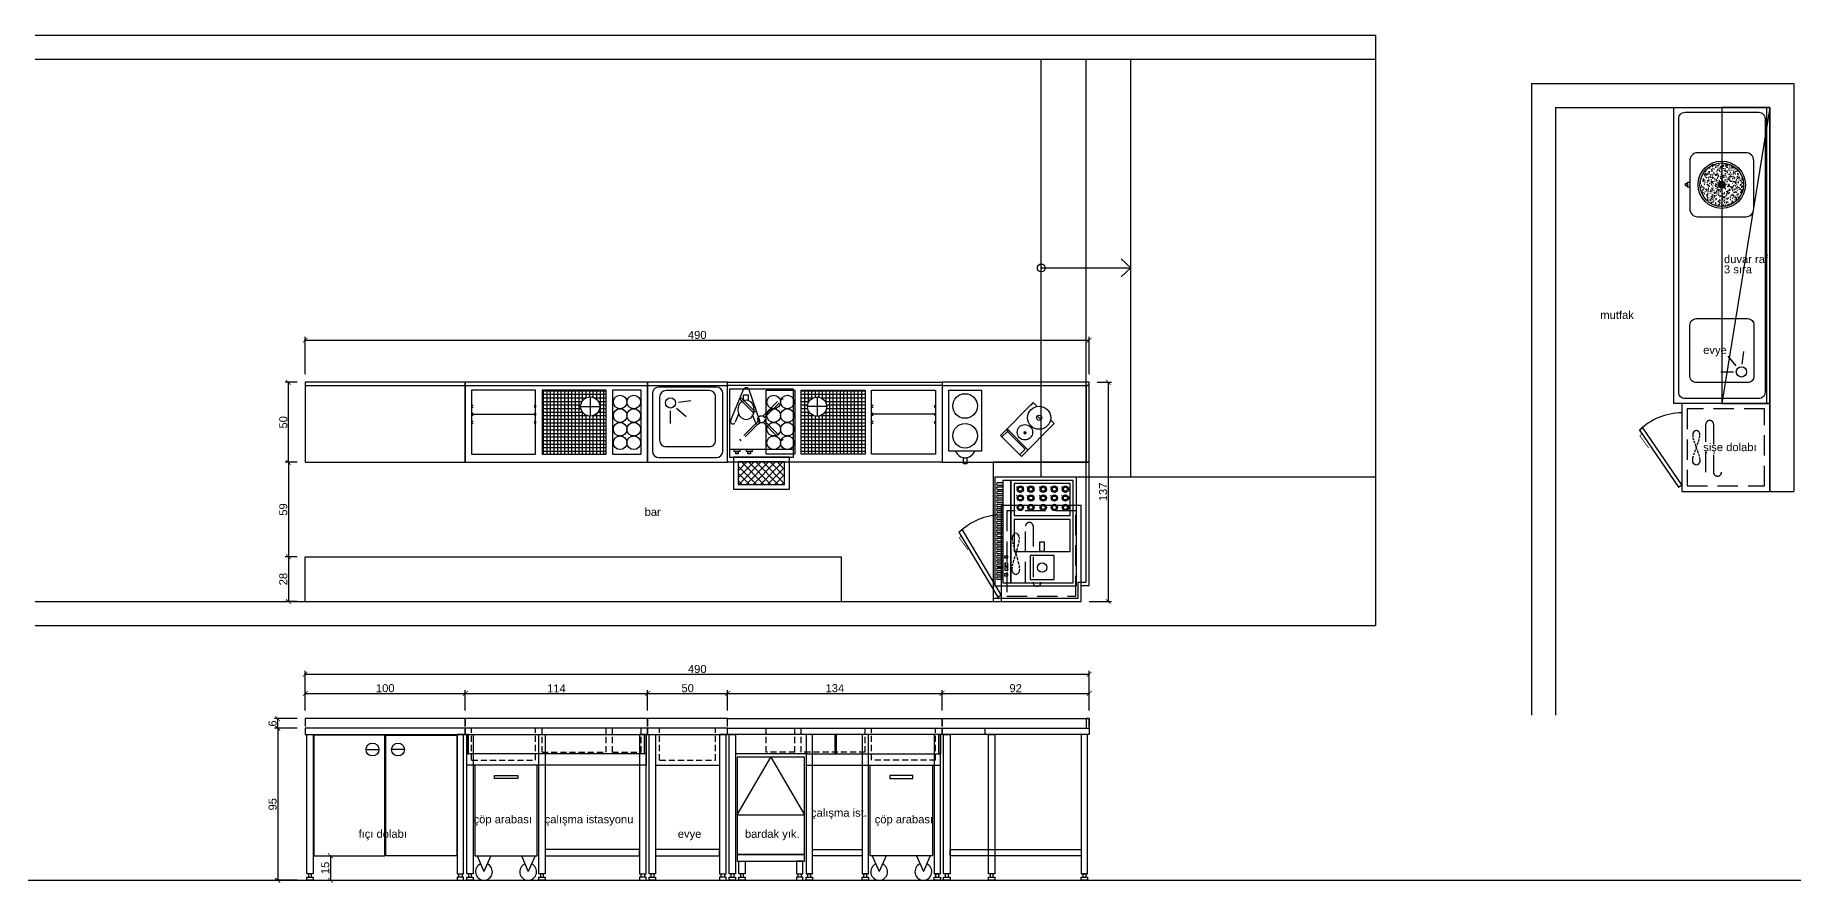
# Model space of a CAD drawing. Header units: millimetres. Extents: x 51961 to 53060, y -434 to 96.
import ezdxf

# ---------------------------------------------------------------- set-up
doc = ezdxf.new("R2010")
doc.units = ezdxf.units.MM
doc.linetypes.add('DASHED', pattern=[19.05, 12.7, -6.35])
doc.layers.add('EKİPMAN', color=1, linetype='Continuous')
doc.layers.add('ÖLÇÜ', color=8, linetype='Continuous')
doc.styles.get("Standard").update_dxf_attribs({"font": 'arial.ttf'})
doc.dimstyles.new('ölçü 1_50', dxfattribs={"dimtxt": 5, "dimasz": 3, "dimexe": 2, "dimexo": 5, "dimtad": 1, "dimdec": 0, "dimtxsty": 'Standard', "dimblk": 'ARCHTICK', "dimcen": 0, "dimclrd": 256, "dimclre": 256, "dimclrt": 256, "dimadec": 0, "dimazin": 0, "dimtfac": 1, "dimtdec": 0, "dimtmove": 0, "dimatfit": 3, "dimldrblk": 'ARCHTICK', "dimfxl": 1, "dimlwd": -1, "dimlwe": -1, "dimarcsym": 0})
pattern_1 = [(90, (-52187.617, -477.4982), (-2.2225, 2e-16), []), (180, (-52187.617, -477.4982), (-2e-16, -2.2225), [])]
pattern_2 = [(90, (-52217.617, -477.4982), (-2.2225, 2e-16), []), (180, (-52217.617, -477.4982), (-2e-16, -2.2225), [])]

# ---------------------------------------------------------------- blocks, each defined once
blk = doc.blocks.new('A$C6BFB7404')
at = {"layer": 'EKİPMAN'}
for points in [[(0, 26.5), (55, 26.5), (55, 81.5), (0, 81.5)], [(16.7, 0), (52.3, 24.4), (50.8, 26.5), (15.2, 2.2)]]:
    blk.add_lwpolyline(points, close=True, dxfattribs=at)
at = {"layer": 'EKİPMAN', "linetype": 'DASHED'}
blk.add_lwpolyline([(3.4, 29.9), (51.6, 29.9), (51.6, 78.2), (3.4, 78.2)], close=True, dxfattribs=at)
for points in [[(43, 41.6), (13, 41.6, -1), (13, 46.4)], [(13, 46.4), (43, 46.4, 1), (43, 51.3)]]:
    blk.add_lwpolyline(points, format="xyb", dxfattribs=at)
at = {"layer": 'EKİPMAN', "linetype": 'DASHED', "ltscale": 0.1}
blk.add_lwpolyline([(19.9, 33.4), (21.5, 33.5), (23.4, 34.1), (25.5, 34.8), (27.7, 35.6), (29.9, 36.4), (32, 37.1), (33.9, 37.7), (35.5, 37.8), (36.8, 37.7), (37.7, 37.1), (38.3, 36.4), (38.5, 35.6), (38.3, 34.8), (37.7, 34.1), (36.8, 33.5), (35.5, 33.4), (33.9, 33.5), (32, 34.1), (29.9, 34.8), (27.7, 35.6), (25.5, 36.4), (23.4, 37.1), (21.5, 37.7), (19.9, 37.8), (18.6, 37.7), (17.7, 37.1), (17.1, 36.4), (17, 35.6), (17.1, 34.8), (17.7, 34.1), (18.6, 33.5)], close=True, dxfattribs=at)
at = {"layer": 'EKİPMAN', "const_width": 0.449}
blk.add_lwpolyline([(19.1, 1.7), (20.2, 0.3), (26.2, 4.6), (27.7, 5.8)], dxfattribs=at)
at = {"layer": 'EKİPMAN'}
blk.add_arc((43.8, 26.7), 37.9, 180.2095, 224.6311, dxfattribs=at)
blk = doc.blocks.new('A$C728F5EC5')
at = {"layer": 'EKİPMAN'}
for p, q in [((1, 1), (0, 1)), ((0, 1), (0, 0)), ((0, 0), (1, 0))]:
    blk.add_line(p, q, dxfattribs=at)
blk = doc.blocks.new('A$C59246922')
at = {"layer": 'EKİPMAN'}
h = blk.add_hatch(dxfattribs=at)
h.set_pattern_fill('ANSI37', color=256, scale=0.7, angle=45)
h.set_pattern_definition(pattern_1)
h.paths.add_polyline_path([(88, 45), (48, 45), (48, 5), (88, 5)])
h.paths.add_polyline_path([(72.1, 34.9, -1), (84.1, 34.9, -1)], flags=16)
h = blk.add_hatch(dxfattribs=at)
h.set_pattern_fill('ANSI37', color=256, scale=0.7, angle=45)
h.set_pattern_definition(pattern_1)
h.paths.add_polyline_path([(88, 45), (48, 45), (48, 5), (88, 5)])
h.paths.add_polyline_path([(72.1, 34.9, -1), (84.1, 34.9, -1)], flags=16)
for p, q in [((72.1, 34.9), (84.1, 34.9)), ((78.1, 40.9), (78.1, 28.9)), ((4, 30), (44, 30))]:
    blk.add_line(p, q, dxfattribs=at)
for points in [[(0, 0), (114, 0), (114, 50), (0, 50)], [(0, 48), (114, 48), (114, 50), (0, 50)], [(4, 5), (44, 5), (44, 45), (4, 45)], [(48, 5), (88, 5), (88, 45), (48, 45)], [(92, 5), (110, 5), (110, 45), (92, 45)]]:
    blk.add_lwpolyline(points, close=True, dxfattribs=at)
blk.add_circle((78.1, 34.9), 6, dxfattribs=at)
for p in [(4, 34.5), (4, 29.5), (4, 24.5)]:
    blk.add_blockref('A$C728F5EC5', p, dxfattribs=at)
at = {"layer": 'EKİPMAN', "xscale": -1}
for p in [(44, 34.5), (44, 29.5), (44, 24.5)]:
    blk.add_blockref('A$C728F5EC5', p, dxfattribs=at)
blk = doc.blocks.new('A$C4C994545')
at = {"layer": 'EKİPMAN'}
h = blk.add_hatch(dxfattribs=at)
h.set_pattern_fill('ANSI37', color=256, style=0)
h.set_pattern_definition([(45, (-5978.6954, -10403.395), (-2.245064, 2.245064), []), (135, (-5978.6954, -10403.395), (-2.245064, -2.245064), [])])
h.paths.add_polyline_path([(5.5, 3), (34.5, 3), (34.5, 17), (5.5, 17)])
blk.add_line((6.6, 25), (10.6, 25), dxfattribs=at)
for points in [[(0, 62.5), (0, 20), (40, 20), (40, 62.5)], [(0, 62.5), (0, 25), (40, 25), (40, 62.5)], [(3, 25), (6.6, 25), (6.6, 23.5), (3, 23.5)], [(4, 23.5), (5.4, 23.5), (5.4, 22.1), (4, 22.1)], [(10.6, 25), (14.3, 25), (14.3, 23.5), (10.6, 23.5)], [(11.6, 23.5), (13.1, 23.5), (13.1, 22.1), (11.6, 22.1)], [(2.5, 0), (37.5, 0), (37.5, 20), (2.5, 20)], [(5.5, 3), (34.5, 3), (34.5, 17), (5.5, 17)]]:
    blk.add_lwpolyline(points, close=True, dxfattribs=at)
at = {"layer": 'EKİPMAN', "linetype": 'DASHED'}
for points in [[(6.5, 56.3), (7.4, 57.2)], [(6.5, 56.3), (18.1, 44.8)], [(7.4, 57.2), (18.9, 45.7)], [(21.1, 45.8), (32.6, 57.2)], [(22, 44.9), (33.5, 56.3)], [(32.6, 57.2), (33.5, 56.3)], [(18, 42.6), (6.5, 31.2)], [(18.9, 41.7), (7.4, 30.3)], [(21.1, 41.8), (32.6, 30.3)], [(21.9, 42.7), (33.5, 31.2)], [(7.4, 30.3), (6.5, 31.2)], [(32.6, 30.3), (33.5, 31.2)]]:
    blk.add_lwpolyline(points, dxfattribs=at)
blk.add_circle((20, 43.7), 2.23, dxfattribs=at)
blk = doc.blocks.new('A$C69833944')
at = {"layer": 'EKİPMAN'}
blk.add_line((53.8, 6.3), (58.1, 8.2), dxfattribs=at)
for points in [[(0, 0), (68, 0), (68, 51), (0, 51)], [(2, 10), (66, 10), (66, 49), (2, 49)], [(4, 47), (4, 12), (24, 12), (24, 47)], [(26.5, 47), (26.5, 12), (46.5, 12), (46.5, 47)], [(49, 22), (64, 22), (64, 37), (49, 37)], [(40.3, 30.8), (46.5, 30.8), (46.5, 28.2), (40.3, 28.2)], [(2, 5), (66, 5), (66, 10), (2, 10)], [(49.3, 6.1), (50.5, 6.1), (50.5, 8.2), (49.3, 8.2)], [(53.8, 6.3), (58.1, 6.3), (58.1, 8.2), (53.8, 8.2)], [(60.4, 6.1), (61.6, 6.1), (61.6, 8.2), (60.4, 8.2)]]:
    blk.add_lwpolyline(points, close=True, dxfattribs=at)
for points, const_width in [([(6.5, 42.3), (5.9, 41.4)], 0.5), ([(6.5, 35.4), (5.9, 34.5)], 0.5), ([(11.9, 42.3), (11.3, 41.4)], 0.5), ([(11.9, 35.4), (11.3, 34.5)], 0.5), ([(17.9, 42.3), (17.3, 41.4)], 0.5), ([(17.9, 35.4), (17.3, 34.5)], 0.5), ([(6.5, 28.5), (5.9, 27.6)], 0.5), ([(11.9, 28.5), (11.3, 27.6)], 0.5), ([(17.9, 28.5), (17.3, 27.6)], 0.5), ([(6.5, 20.7), (5.9, 19.8)], 0.5), ([(6.5, 14.1), (5.9, 13.2)], 0.5), ([(11.9, 20.7), (11.3, 19.8)], 0.5), ([(11.9, 14.1), (11.3, 13.2)], 0.5), ([(17.9, 20.7), (17.3, 19.8)], 0.5), ([(17.9, 14.1), (17.3, 13.2)], 0.5), ([(49.3, 7.5), (50.5, 7.5)], 0.5), ([(56, 5), (56, 1.5)], 1), ([(60.4, 7.5), (61.6, 7.5)], 0.5)]:
    blk.add_lwpolyline(points, dxfattribs=dict(at, const_width=const_width))
for points in [[(3.4, 1.8), (3.4, 5)], [(5.1, 5), (5.1, 1.8)], [(6.1, 1.8), (6.1, 5)], [(7.8, 5), (7.8, 1.8)], [(8.8, 1.8), (8.8, 5)], [(10.4, 5), (10.4, 1.8)], [(11.4, 1.8), (11.4, 5)], [(13.1, 5), (13.1, 1.8)], [(14.1, 1.8), (14.1, 5)], [(15.8, 5), (15.8, 1.8)], [(16.8, 1.8), (16.8, 5)], [(18.5, 5), (18.5, 1.8)], [(19.5, 1.8), (19.5, 5)], [(21.1, 5), (21.1, 1.8)], [(22.1, 1.8), (22.1, 5)], [(23.8, 5), (23.8, 1.8)], [(24.8, 1.8), (24.8, 5)], [(26.5, 5), (26.5, 1.8)], [(27.5, 1.8), (27.5, 5)], [(29.2, 5), (29.2, 1.8)], [(30.2, 1.8), (30.2, 5)], [(31.8, 5), (31.8, 1.8)], [(32.8, 1.8), (32.8, 5)], [(34.5, 5), (34.5, 1.8)], [(35.5, 1.8), (35.5, 5)], [(37.2, 5), (37.2, 1.8)], [(38.2, 1.8), (38.2, 5)], [(39.9, 5), (39.9, 1.8)], [(40.9, 1.8), (40.9, 5)], [(42.5, 5), (42.5, 1.8)], [(43.5, 1.8), (43.5, 5)], [(45.2, 5), (45.2, 1.8)], [(46.2, 1.8), (46.2, 5)], [(47.9, 5), (47.9, 1.8)], [(48.9, 1.8), (48.9, 5)], [(50.6, 5), (50.6, 1.8)], [(51.6, 1.8), (51.6, 5)], [(53.2, 5), (53.2, 1.8)], [(54.2, 1.8), (54.2, 5)], [(55.9, 5), (55.9, 1.8)], [(56.9, 1.8), (56.9, 5)], [(58.6, 5), (58.6, 1.8)], [(59.6, 1.8), (59.6, 5)], [(61.3, 5), (61.3, 1.8)], [(62.3, 1.8), (62.3, 5)], [(63.9, 5), (63.9, 1.8)]]:
    blk.add_lwpolyline(points, dxfattribs=at)
for centre, radius in [((7.5, 44.1), 1.98), ((7.5, 44.1), 1.24), ((13, 44.1), 1.98), ((13, 44.1), 1.24), ((18.9, 44.1), 1.98), ((18.9, 44.1), 1.24), ((7.5, 37.2), 1.98), ((7.5, 37.2), 1.24), ((13, 37.2), 1.98), ((13, 37.2), 1.24), ((18.9, 37.2), 1.98), ((18.9, 37.2), 1.24), ((7.5, 30.2), 1.98), ((7.5, 22.5), 1.98), ((7.5, 30.2), 1.24), ((7.5, 22.5), 1.24), ((13, 30.2), 1.98), ((13, 22.5), 1.98), ((13, 30.2), 1.24), ((13, 22.5), 1.24), ((18.9, 30.2), 1.98), ((18.9, 22.5), 1.98), ((18.9, 30.2), 1.24), ((18.9, 22.5), 1.24), ((56.5, 29.5), 2.9), ((7.5, 15.9), 1.98), ((7.5, 15.9), 1.24), ((13, 15.9), 1.98), ((13, 15.9), 1.24), ((18.9, 15.9), 1.98), ((18.9, 15.9), 1.24)]:
    blk.add_circle(centre, radius, dxfattribs=at)
for centre in [(4.2, 1.8), (6.9, 1.8), (9.6, 1.8), (12.3, 1.8), (14.9, 1.8), (17.6, 1.8), (20.3, 1.8), (23, 1.8), (25.6, 1.8), (28.3, 1.8), (31, 1.8), (33.7, 1.8), (36.3, 1.8), (39, 1.8), (41.7, 1.8), (44.4, 1.8), (47, 1.8), (49.7, 1.8), (52.4, 1.8), (55.1, 1.8), (57.7, 1.8), (60.4, 1.8), (63.1, 1.8)]:
    blk.add_arc(centre, 0.837, 180, 0, dxfattribs=at)
blk = doc.blocks.new('A$C7D36761A')
at = {"layer": 'EKİPMAN'}
for points in [[(0, 20.5), (6.6, 1.2, 0.691141), (10.4, 1.1), (18.3, 20.3)], [(2.8, 21.4), (4.5, 16.8, 0.691141)]]:
    blk.add_lwpolyline(points, format="xyb", dxfattribs=at)
for points in [[(13.1, 15.7), (15.5, 21.4)], [(7.1, 7.7), (7.1, 4.4)], [(7.1, 4.4), (10.1, 4.4)], [(10.1, 7.7), (10.1, 4.4)]]:
    blk.add_lwpolyline(points, dxfattribs=at)
for centre, start, end in [((1.4, 21), 18.9768, 198.9768), ((16.9, 20.9), 337.5765, 157.5765)]:
    blk.add_arc(centre, 1.5, start, end, dxfattribs=at)
blk.add_ellipse((8.6, 13.6), major_axis=(0, -6.18), ratio=0.781319, dxfattribs=at)
blk = doc.blocks.new('A$C3DDB3116')
at = {"layer": 'EKİPMAN'}
blk.add_lwpolyline([(0, 45.9), (20.5, 45.9), (20.5, 7.9), (0, 7.9), (0, 45.9)], dxfattribs=at)
blk.add_lwpolyline([(9.3, 3.7), (11.2, 3.7), (11.2, 0), (9.3, 0)], close=True, dxfattribs=at)
for centre in [(10.2, 36.1), (10.2, 17.5)]:
    blk.add_circle(centre, 7.7, dxfattribs=at)
blk.add_arc((10.2, 10.1), 6.37, 199.6345, 340.3655, dxfattribs=at)
blk = doc.blocks.new('A$C1C4536AD')
at = {"layer": 'EKİPMAN'}
for points in [[(0, 29), (0, 0), (18.5, 0)], [(3.4, 29), (0, 29), (0, 26.8)], [(7.8, 24.8), (10.9, 24.9)], [(18.5, 26.9), (18.5, 29), (15.2, 29)], [(18.5, 0), (18.5, 29)], [(0, 5.8), (18.5, 5.8)], [(1.3, 0), (1.3, 4.8), (17, 4.8), (17, 0)]]:
    blk.add_lwpolyline(points, dxfattribs=at)
at = {"layer": 'EKİPMAN', "const_width": 1}
blk.add_lwpolyline([(9.2, 12, 1), (10.2, 12, 1)], format="xyb", close=True, dxfattribs=at)
at = {"layer": 'EKİPMAN'}
blk.add_lwpolyline([(0.3, 5.2), (1.3, 5.2), (1.3, 5.8), (0.3, 5.8)], close=True, dxfattribs=at)
for centre, radius in [((9.3, 24.9), 7.2), ((9.3, 24.9), 1.6), ((9.4, 12.2), 4.82)]:
    blk.add_circle(centre, radius, dxfattribs=at)
blk = doc.blocks.new('A$C320715A9')
at = {"layer": 'EKİPMAN'}
for points in [[(26.5, 60), (26.5, 0), (76.5, 0), (76.5, 60)], [(0, 43.3), (24.4, 2.7), (26.5, 4.2), (2.2, 44.8)]]:
    blk.add_lwpolyline(points, close=True, dxfattribs=at)
at = {"layer": 'EKİPMAN', "linetype": 'DASHED'}
blk.add_lwpolyline([(29.9, 56.6), (29.9, 3.4), (73.2, 3.4), (73.2, 56.6)], close=True, dxfattribs=at)
for points in [[(41.6, 12), (41.6, 47, -1), (46.4, 47)], [(46.4, 47), (46.4, 12, 1), (51.3, 12)]]:
    blk.add_lwpolyline(points, format="xyb", dxfattribs=at)
at = {"layer": 'EKİPMAN', "const_width": 0.449}
blk.add_lwpolyline([(1.7, 40.9), (0.3, 39.8), (4.6, 33.8), (5.8, 32.3)], dxfattribs=at)
at = {"layer": 'EKİPMAN', "linetype": 'DASHED', "ltscale": 0.1}
blk.add_lwpolyline([(33.4, 39.3), (33.5, 37.3), (34.1, 35), (34.8, 32.4), (35.6, 29.8), (36.4, 27.1), (37.1, 24.6), (37.7, 22.3), (37.8, 20.3), (37.7, 18.7), (37.1, 17.6), (36.4, 17), (35.6, 16.7), (34.8, 17), (34.1, 17.6), (33.5, 18.7), (33.4, 20.3), (33.5, 22.3), (34.1, 24.6), (34.8, 27.1), (35.6, 29.8), (36.4, 32.4), (37.1, 35), (37.7, 37.3), (37.8, 39.3), (37.7, 40.8), (37.1, 41.9), (36.4, 42.6), (35.6, 42.8), (34.8, 42.6), (34.1, 41.9), (33.5, 40.8)], close=True, dxfattribs=at)
at = {"layer": 'EKİPMAN'}
blk.add_arc((26.7, 16.2), 37.9, 90.2095, 134.6311, dxfattribs=at)
blk = doc.blocks.new('A$C39B72D36')
at = {"layer": 'EKİPMAN'}
h = blk.add_hatch(dxfattribs=at)
h.set_pattern_fill('AR-CONC', color=256, scale=0.0216, angle=45, style=0)
h.set_pattern_definition([(265, (-6161.8145, 5917.8776), (3.0260444, -2.539153), [0.41148, -4.52628]), (320, (-6161.8145, 5917.8776), (-3.4563864, -2.3798233), [0.329184, -3.621024]), (214.549, (-6161.5623, 5917.666), (-0.4303186, -4.9189731), [0.349704, -3.846744]), (268.8158, (-6162.5904, 5917.1017), (4.7824613, -3.4981937), [0.61722, -6.78942]), (218.3644, (-6162.192, 5916.81), (-0.1530607, -7.405051), [0.524556, -5.770116]), (323.816, (-6162.5904, 5917.1017), (-0.1530484, -7.40505), [0.493776, -5.431536]), (294, (-6162.0085, 5916.9077), (3.8776439, -0.7537378), [0.41148, -4.52628]), (349, (-6162.0085, 5916.9077), (-1.8692624, -3.7571298), [0.329184, -3.621024]), (243.5486, (-6161.6853, 5916.845), (2.0083689, -4.5108675), [0.349704, -3.846744]), (277.5, (-6161.8145, 5917.8776), (-1.24427813, -1.33862574), [0, -3.5771328, 0, -3.675888, 0, -3.63474]), (307.5, (-6161.8145, 5917.8776), (-0.5095381, -2.5506792), [0, -2.0958048, 0, -3.4948368, 0, -1.385316]), (347.5, (-6162.6796, 5918.7427), (2.15844184, -1.98344582), [0, -1.3716, 0, -4.279392, 0, -5.678424]), (357.5, (-6163.0676, 5919.1306), (1.8741003, -2.6508037), [0, -1.78308, 0, -2.8419552, 0, -4.032504])])
h.paths.add_polyline_path([(6.4, 22.6, -1), (33.6, 22.6, -1)])
h.paths.add_polyline_path([(22.2, 22.6, 1), (17.8, 22.6, 1)], flags=16)
h = blk.add_hatch(color=256, dxfattribs=at)
edge = h.paths.add_edge_path()
edge.add_arc((20, 22.6), 2.16, 0, 360)
blk.add_lwpolyline([(5, 2.6), (35, 2.6, 0.414214), (40, 7.6), (40, 37.6, 0.414214), (35, 42.6), (5, 42.6, 0.414214), (0, 37.6), (0, 7.6, 0.414214)], format="xyb", close=True, dxfattribs=at)
for points in [[(18.4, 2.6), (21.6, 2.6), (21.6, 1.3), (18.4, 1.3)], [(19.3, 1.3), (20.7, 1.3), (20.7, 0), (19.3, 0)]]:
    blk.add_lwpolyline(points, close=True, dxfattribs=at)
for radius in [14.8, 13.6, 2.16]:
    blk.add_circle((20, 22.6), radius, dxfattribs=at)
blk = doc.blocks.new('_ArchTick')
at = {"color": 0, "linetype": 'ByBlock', "const_width": 0.15}
blk.add_lwpolyline([(-0.5, -0.5), (0.5, 0.5)], dxfattribs=at)
blk = doc.blocks.new('*D16')
at = {"layer": 'Defpoints', "color": 0, "transparency": 16777216}
for p in [(52129.9, -337.3), (52112.7, -432.3), (52129.9, -432.3)]:
    blk.add_point(p, dxfattribs=at)
at = {"layer": 'ÖLÇÜ', "transparency": 16777216}
for p, q in [((52124.9, -337.3), (52110.7, -337.3)), ((52112.7, -337.3), (52112.7, -432.3)), ((52124.9, -432.3), (52110.7, -432.3))]:
    blk.add_line(p, q, dxfattribs=at)
at = {"layer": 'ÖLÇÜ', "transparency": 16777216, "xscale": 3, "yscale": 3, "zscale": 3}
for p, rotation in [((52112.7, -337.3), 90), ((52112.7, -432.3), 270)]:
    blk.add_blockref('_ArchTick', p, dxfattribs=dict(at, rotation=rotation))
at = {"layer": 'ÖLÇÜ', "transparency": 16777216, "insert": (52109.5, -384.8), "char_height": 5, "attachment_point": 5, "rotation": 90}
blk.add_mtext('95', dxfattribs=at)
blk = doc.blocks.new('*D18')
at = {"layer": 'Defpoints', "color": 0, "transparency": 16777216}
for p in [(52112.7, -331.3), (52129.9, -331.3), (52129.9, -337.3)]:
    blk.add_point(p, dxfattribs=at)
at = {"layer": 'ÖLÇÜ', "transparency": 16777216}
for p, q in [((52124.9, -331.3), (52110.7, -331.3)), ((52124.9, -337.3), (52110.7, -337.3)), ((52112.7, -337.3), (52112.7, -331.3))]:
    blk.add_line(p, q, dxfattribs=at)
at = {"layer": 'ÖLÇÜ', "transparency": 16777216, "xscale": 3, "yscale": 3, "zscale": 3}
for p, rotation in [((52112.7, -331.3), 90), ((52112.7, -337.3), 270)]:
    blk.add_blockref('_ArchTick', p, dxfattribs=dict(at, rotation=rotation))
at = {"layer": 'ÖLÇÜ', "transparency": 16777216, "insert": (52109.5, -334.3), "char_height": 5, "attachment_point": 5, "rotation": 90}
blk.add_mtext('6', dxfattribs=at)
blk = doc.blocks.new('*D19')
at = {"layer": 'Defpoints', "color": 0, "transparency": 16777216}
for p in [(52135.2, -417), (52135.2, -432.3), (52145.6, -432.3)]:
    blk.add_point(p, dxfattribs=at)
at = {"layer": 'ÖLÇÜ', "transparency": 16777216}
for p, q in [((52140.2, -417), (52147.6, -417)), ((52145.6, -417), (52145.6, -432.3)), ((52140.2, -432.3), (52147.6, -432.3))]:
    blk.add_line(p, q, dxfattribs=at)
at = {"layer": 'ÖLÇÜ', "transparency": 16777216, "xscale": 3, "yscale": 3, "zscale": 3}
for p, rotation in [((52145.6, -417), 90), ((52145.6, -432.3), 270)]:
    blk.add_blockref('_ArchTick', p, dxfattribs=dict(at, rotation=rotation))
at = {"layer": 'ÖLÇÜ', "transparency": 16777216, "insert": (52142.4, -424.6), "char_height": 5, "attachment_point": 5, "rotation": 90}
blk.add_mtext('15', dxfattribs=at)
blk = doc.blocks.new('*D23')
at = {"layer": 'Defpoints', "color": 0, "transparency": 16777216}
for p in [(52619.9, -94.7), (52129.9, -121.1), (52619.9, -121.1)]:
    blk.add_point(p, dxfattribs=at)
at = {"layer": 'ÖLÇÜ', "transparency": 16777216}
for p, q in [((52129.9, -116.1), (52129.9, -92.7)), ((52129.9, -94.7), (52619.9, -94.7)), ((52619.9, -116.1), (52619.9, -92.7))]:
    blk.add_line(p, q, dxfattribs=at)
at = {"layer": 'ÖLÇÜ', "transparency": 16777216, "xscale": 3, "yscale": 3, "zscale": 3, "rotation": 180}
blk.add_blockref('_ArchTick', (52129.9, -94.7), dxfattribs=at)
at = {"layer": 'ÖLÇÜ', "transparency": 16777216, "xscale": 3, "yscale": 3, "zscale": 3}
blk.add_blockref('_ArchTick', (52619.9, -94.7), dxfattribs=at)
at = {"layer": 'ÖLÇÜ', "transparency": 16777216, "insert": (52374.9, -91.5), "char_height": 5, "attachment_point": 5}
blk.add_mtext('490', dxfattribs=at)
blk = doc.blocks.new('*D24')
at = {"layer": 'Defpoints', "color": 0, "transparency": 16777216}
for p in [(52619.9, -121.1), (52614.9, -258.1), (52631.8, -258.1)]:
    blk.add_point(p, dxfattribs=at)
at = {"layer": 'ÖLÇÜ', "transparency": 16777216}
for p, q in [((52624.9, -121.1), (52633.8, -121.1)), ((52631.8, -121.1), (52631.8, -258.1)), ((52619.9, -258.1), (52633.8, -258.1))]:
    blk.add_line(p, q, dxfattribs=at)
at = {"layer": 'ÖLÇÜ', "transparency": 16777216, "xscale": 3, "yscale": 3, "zscale": 3}
for p, rotation in [((52631.8, -121.1), 90), ((52631.8, -258.1), 270)]:
    blk.add_blockref('_ArchTick', p, dxfattribs=dict(at, rotation=rotation))
at = {"layer": 'ÖLÇÜ', "transparency": 16777216, "insert": (52628.6, -189.6), "char_height": 5, "attachment_point": 5, "rotation": 90}
blk.add_mtext('137', dxfattribs=at)
blk = doc.blocks.new('*D25')
at = {"layer": 'Defpoints', "color": 0, "transparency": 16777216}
for p in [(52129.9, -171.1), (52119.4, -230.1), (52129.9, -230.1)]:
    blk.add_point(p, dxfattribs=at)
at = {"layer": 'ÖLÇÜ', "transparency": 16777216}
for p, q in [((52124.9, -171.1), (52117.4, -171.1)), ((52119.4, -171.1), (52119.4, -230.1)), ((52124.9, -230.1), (52117.4, -230.1))]:
    blk.add_line(p, q, dxfattribs=at)
at = {"layer": 'ÖLÇÜ', "transparency": 16777216, "xscale": 3, "yscale": 3, "zscale": 3}
for p, rotation in [((52119.4, -171.1), 90), ((52119.4, -230.1), 270)]:
    blk.add_blockref('_ArchTick', p, dxfattribs=dict(at, rotation=rotation))
at = {"layer": 'ÖLÇÜ', "transparency": 16777216, "insert": (52116.2, -200.6), "char_height": 5, "attachment_point": 5, "rotation": 90}
blk.add_mtext('59', dxfattribs=at)
blk = doc.blocks.new('*D26')
at = {"layer": 'Defpoints', "color": 0, "transparency": 16777216}
for p in [(52129.9, -230.1), (52119.4, -258.1), (52129.9, -258.1)]:
    blk.add_point(p, dxfattribs=at)
at = {"layer": 'ÖLÇÜ', "transparency": 16777216}
for p, q in [((52124.9, -230.1), (52117.4, -230.1)), ((52119.4, -230.1), (52119.4, -258.1)), ((52124.9, -258.1), (52117.4, -258.1))]:
    blk.add_line(p, q, dxfattribs=at)
at = {"layer": 'ÖLÇÜ', "transparency": 16777216, "xscale": 3, "yscale": 3, "zscale": 3}
for p, rotation in [((52119.4, -230.1), 90), ((52119.4, -258.1), 270)]:
    blk.add_blockref('_ArchTick', p, dxfattribs=dict(at, rotation=rotation))
at = {"layer": 'ÖLÇÜ', "transparency": 16777216, "insert": (52116.2, -244.1), "char_height": 5, "attachment_point": 5, "rotation": 90}
blk.add_mtext('28', dxfattribs=at)
blk = doc.blocks.new('*D27')
at = {"layer": 'Defpoints', "color": 0, "transparency": 16777216}
for p in [(52119.4, -121.1), (52129.9, -121.1), (52129.9, -171.1)]:
    blk.add_point(p, dxfattribs=at)
at = {"layer": 'ÖLÇÜ', "transparency": 16777216}
for p, q in [((52124.9, -121.1), (52117.4, -121.1)), ((52119.4, -171.1), (52119.4, -121.1)), ((52124.9, -171.1), (52117.4, -171.1))]:
    blk.add_line(p, q, dxfattribs=at)
at = {"layer": 'ÖLÇÜ', "transparency": 16777216, "xscale": 3, "yscale": 3, "zscale": 3}
for p, rotation in [((52119.4, -121.1), 90), ((52119.4, -171.1), 270)]:
    blk.add_blockref('_ArchTick', p, dxfattribs=dict(at, rotation=rotation))
at = {"layer": 'ÖLÇÜ', "transparency": 16777216, "insert": (52116.2, -146.1), "char_height": 5, "attachment_point": 5, "rotation": 90}
blk.add_mtext('50', dxfattribs=at)
blk = doc.blocks.new('*D28')
at = {"layer": 'Defpoints', "color": 0, "transparency": 16777216}
for p in [(52229.9, -315.5), (52129.9, -331.3), (52229.9, -331.3)]:
    blk.add_point(p, dxfattribs=at)
at = {"layer": 'ÖLÇÜ', "transparency": 16777216}
for p, q in [((52129.9, -326.3), (52129.9, -313.5)), ((52129.9, -315.5), (52229.9, -315.5)), ((52229.9, -326.3), (52229.9, -313.5))]:
    blk.add_line(p, q, dxfattribs=at)
at = {"layer": 'ÖLÇÜ', "transparency": 16777216, "xscale": 3, "yscale": 3, "zscale": 3, "rotation": 180}
blk.add_blockref('_ArchTick', (52129.9, -315.5), dxfattribs=at)
at = {"layer": 'ÖLÇÜ', "transparency": 16777216, "xscale": 3, "yscale": 3, "zscale": 3}
blk.add_blockref('_ArchTick', (52229.9, -315.5), dxfattribs=at)
at = {"layer": 'ÖLÇÜ', "transparency": 16777216, "insert": (52179.9, -312.3), "char_height": 5, "attachment_point": 5}
blk.add_mtext('100', dxfattribs=at)
blk = doc.blocks.new('*D29')
at = {"layer": 'Defpoints', "color": 0, "transparency": 16777216}
for p in [(52343.9, -315.5), (52229.9, -331.3), (52343.9, -331.3)]:
    blk.add_point(p, dxfattribs=at)
at = {"layer": 'ÖLÇÜ', "transparency": 16777216}
for p, q in [((52229.9, -326.3), (52229.9, -313.5)), ((52229.9, -315.5), (52343.9, -315.5)), ((52343.9, -326.3), (52343.9, -313.5))]:
    blk.add_line(p, q, dxfattribs=at)
at = {"layer": 'ÖLÇÜ', "transparency": 16777216, "xscale": 3, "yscale": 3, "zscale": 3, "rotation": 180}
blk.add_blockref('_ArchTick', (52229.9, -315.5), dxfattribs=at)
at = {"layer": 'ÖLÇÜ', "transparency": 16777216, "xscale": 3, "yscale": 3, "zscale": 3}
blk.add_blockref('_ArchTick', (52343.9, -315.5), dxfattribs=at)
at = {"layer": 'ÖLÇÜ', "transparency": 16777216, "insert": (52286.9, -312.4), "char_height": 5, "attachment_point": 5}
blk.add_mtext('114', dxfattribs=at)
blk = doc.blocks.new('*D30')
at = {"layer": 'Defpoints', "color": 0, "transparency": 16777216}
for p in [(52393.9, -315.5), (52343.9, -331.3), (52393.9, -331.3)]:
    blk.add_point(p, dxfattribs=at)
at = {"layer": 'ÖLÇÜ', "transparency": 16777216}
for p, q in [((52343.9, -326.3), (52343.9, -313.5)), ((52343.9, -315.5), (52393.9, -315.5)), ((52393.9, -326.3), (52393.9, -313.5))]:
    blk.add_line(p, q, dxfattribs=at)
at = {"layer": 'ÖLÇÜ', "transparency": 16777216, "xscale": 3, "yscale": 3, "zscale": 3, "rotation": 180}
blk.add_blockref('_ArchTick', (52343.9, -315.5), dxfattribs=at)
at = {"layer": 'ÖLÇÜ', "transparency": 16777216, "xscale": 3, "yscale": 3, "zscale": 3}
blk.add_blockref('_ArchTick', (52393.9, -315.5), dxfattribs=at)
at = {"layer": 'ÖLÇÜ', "transparency": 16777216, "insert": (52368.9, -312.3), "char_height": 5, "attachment_point": 5}
blk.add_mtext('50', dxfattribs=at)
blk = doc.blocks.new('*D31')
at = {"layer": 'Defpoints', "color": 0, "transparency": 16777216}
for p in [(52527.9, -315.5), (52393.9, -331.3), (52527.9, -331.3)]:
    blk.add_point(p, dxfattribs=at)
at = {"layer": 'ÖLÇÜ', "transparency": 16777216}
for p, q in [((52393.9, -326.3), (52393.9, -313.5)), ((52393.9, -315.5), (52527.9, -315.5)), ((52527.9, -326.3), (52527.9, -313.5))]:
    blk.add_line(p, q, dxfattribs=at)
at = {"layer": 'ÖLÇÜ', "transparency": 16777216, "xscale": 3, "yscale": 3, "zscale": 3, "rotation": 180}
blk.add_blockref('_ArchTick', (52393.9, -315.5), dxfattribs=at)
at = {"layer": 'ÖLÇÜ', "transparency": 16777216, "xscale": 3, "yscale": 3, "zscale": 3}
blk.add_blockref('_ArchTick', (52527.9, -315.5), dxfattribs=at)
at = {"layer": 'ÖLÇÜ', "transparency": 16777216, "insert": (52460.9, -312.3), "char_height": 5, "attachment_point": 5}
blk.add_mtext('134', dxfattribs=at)
blk = doc.blocks.new('*D32')
at = {"layer": 'Defpoints', "color": 0, "transparency": 16777216}
for p in [(52619.9, -315.5), (52527.9, -331.3), (52619.9, -331.3)]:
    blk.add_point(p, dxfattribs=at)
at = {"layer": 'ÖLÇÜ', "transparency": 16777216}
for p, q in [((52527.9, -326.3), (52527.9, -313.5)), ((52527.9, -315.5), (52619.9, -315.5)), ((52619.9, -326.3), (52619.9, -313.5))]:
    blk.add_line(p, q, dxfattribs=at)
at = {"layer": 'ÖLÇÜ', "transparency": 16777216, "xscale": 3, "yscale": 3, "zscale": 3, "rotation": 180}
blk.add_blockref('_ArchTick', (52527.9, -315.5), dxfattribs=at)
at = {"layer": 'ÖLÇÜ', "transparency": 16777216, "xscale": 3, "yscale": 3, "zscale": 3}
blk.add_blockref('_ArchTick', (52619.9, -315.5), dxfattribs=at)
at = {"layer": 'ÖLÇÜ', "transparency": 16777216, "insert": (52573.9, -312.3), "char_height": 5, "attachment_point": 5}
blk.add_mtext('92', dxfattribs=at)
blk = doc.blocks.new('*D33')
at = {"layer": 'Defpoints', "color": 0, "transparency": 16777216}
for p in [(52619.9, -303.5), (52129.9, -331.3), (52619.9, -331.3)]:
    blk.add_point(p, dxfattribs=at)
at = {"layer": 'ÖLÇÜ', "transparency": 16777216}
for p, q in [((52129.9, -326.3), (52129.9, -301.5)), ((52129.9, -303.5), (52619.9, -303.5)), ((52619.9, -326.3), (52619.9, -301.5))]:
    blk.add_line(p, q, dxfattribs=at)
at = {"layer": 'ÖLÇÜ', "transparency": 16777216, "xscale": 3, "yscale": 3, "zscale": 3, "rotation": 180}
blk.add_blockref('_ArchTick', (52129.9, -303.5), dxfattribs=at)
at = {"layer": 'ÖLÇÜ', "transparency": 16777216, "xscale": 3, "yscale": 3, "zscale": 3}
blk.add_blockref('_ArchTick', (52619.9, -303.5), dxfattribs=at)
at = {"layer": 'ÖLÇÜ', "transparency": 16777216, "insert": (52374.9, -300.3), "char_height": 5, "attachment_point": 5}
blk.add_mtext('490', dxfattribs=at)

msp = doc.modelspace()

# ---------------------------------------------------------------- hatches: boundary and pattern name
at = {"layer": 'EKİPMAN'}
h = msp.add_hatch(dxfattribs=at)
h.set_pattern_fill('ANSI37', color=256, scale=0.7, angle=45)
h.set_pattern_definition(pattern_2)
h.paths.add_polyline_path([(52439.9, -126.1), (52479.9, -126.1), (52479.9, -166.1), (52439.9, -166.1)])
h.paths.add_polyline_path([(52455.8, -136.3, 1), (52443.8, -136.3, 1)], flags=16)
h = msp.add_hatch(dxfattribs=at)
h.set_pattern_fill('ANSI37', color=256, scale=0.7, angle=45)
h.set_pattern_definition(pattern_2)
h.paths.add_polyline_path([(52439.9, -126.1), (52479.9, -126.1), (52479.9, -166.1), (52439.9, -166.1)])
h.paths.add_polyline_path([(52455.8, -136.3, 1), (52443.8, -136.3, 1)], flags=16)

# ---------------------------------------------------------------- linework, layer by layer
for p, q in [((51961.1, 95.9), (52798.8, 95.9)), ((52798.8, 95.9), (52798.8, -273.1)), ((51961.1, 80.9), (52798.8, 80.9)), ((52589.9, -180.1), (52589.9, 80.9)), ((52617.9, -180.1), (52617.9, 80.9)), ((52645.9, -180.1), (52645.9, 80.9)), ((52896.3, 65.7), (53060.3, 65.7)), ((52896.3, 65.7), (52896.3, -329.2)), ((53060.3, 65.7), (53060.3, -189.3)), ((52911.3, 50.7), (53045.3, 50.7)), ((52911.3, 50.7), (52911.3, -329.2)), ((53045.3, 50.7), (53045.3, -189.3)), ((52589.9, -49.6), (52645.9, -49.6)), ((52645.9, -49.6), (52639.9, -44)), ((52645.9, -49.6), (52639.9, -55.2)), ((52619.9, -180.1), (52798.8, -180.1)), ((52619.9, -248.1), (52619.9, -180.1)), ((53045.3, -189.3), (53060.3, -189.3)), ((52129.9, -258.1), (52129.9, -230.1)), ((52129.9, -230.1), (52464.9, -230.1)), ((52464.9, -230.1), (52464.9, -258.1)), ((52614.9, -258.1), (52614.9, -248.1)), ((52614.9, -248.1), (52619.9, -248.1)), ((51961.1, -258.1), (52614.9, -258.1)), ((51961.1, -273.1), (52798.8, -273.1))]:
    msp.add_line(p, q)
msp.add_xline((52200.1, -432.3), (1, 0))
msp.add_circle((52589.9, -49.6), 2.44)
for p, q in [((53045.3, 50.7), (53015.3, -134.3)), ((53024.2, -110.9), (53019.2, -104.8)), ((53028, -109.7), (53029.1, -101.9)), ((53022.5, -114.8), (53014.6, -114.8)), ((52393.9, -121.1), (52343.9, -121.1)), ((52343.9, -121.1), (52343.9, -171.1)), ((52346.9, -128.1), (52346.9, -164.1)), ((52386.9, -124.1), (52350.9, -124.1)), ((52390.9, -164.1), (52390.9, -128.1)), ((52393.9, -171.1), (52393.9, -121.1)), ((52449.8, -130.3), (52449.8, -142.3)), ((52358, -139), (52358, -146.9)), ((52361.9, -137.3), (52368, -142.4)), ((52363.1, -133.5), (52370.9, -132.4)), ((52455.8, -136.3), (52443.8, -136.3)), ((52523.9, -141.1), (52483.9, -141.1)), ((52343.9, -171.1), (52393.9, -171.1)), ((52350.9, -168.1), (52386.9, -168.1)), ((52589.9, -180.1), (52619.9, -180.1)), ((52554.9, -341.3), (52554.9, -337.3)), ((52167.9, -350.6), (52176, -350.6)), ((52192, -350.6), (52183.9, -350.6)), ((52342.9, -353.3), (52230.9, -353.3)), ((52348.9, -360.3), (52388.9, -360.3)), ((52442.9, -353.3), (52398.9, -353.3)), ((52442.9, -353.3), (52526.9, -353.3))]:
    msp.add_line(p, q, dxfattribs=at)
at = {"layer": 'EKİPMAN', "linetype": 'DASHED', "ltscale": 0.3}
for p, q in [((52233.9, -357.3), (52233.9, -337.3)), ((52273.9, -357.3), (52273.9, -337.3)), ((52277.9, -352.3), (52277.9, -337.3)), ((52317.9, -352.3), (52317.9, -337.3)), ((52321.9, -352.3), (52321.9, -337.3)), ((52339.9, -352.3), (52339.9, -337.3)), ((52351.4, -357.3), (52351.4, -337.3)), ((52386.4, -357.3), (52386.4, -337.3)), ((52417.9, -352.3), (52417.9, -337.3)), ((52435.9, -352.3), (52435.9, -337.3)), ((52439.9, -352.3), (52439.9, -337.3)), ((52479.9, -352.3), (52479.9, -337.3)), ((52483.9, -357.3), (52483.9, -337.3)), ((52523.9, -357.3), (52523.9, -337.3)), ((52233.9, -357.3), (52273.9, -357.3)), ((52277.9, -352.3), (52317.9, -352.3)), ((52321.9, -352.3), (52339.9, -352.3)), ((52351.4, -357.3), (52386.4, -357.3)), ((52435.9, -352.3), (52417.9, -352.3)), ((52479.9, -352.3), (52439.9, -352.3)), ((52523.9, -357.3), (52483.9, -357.3))]:
    msp.add_line(p, q, dxfattribs=at)
at = {"layer": 'EKİPMAN', "color": 8}
for p, q in [((52399.9, -391.4), (52420.9, -355.3)), ((52420.9, -355.3), (52441.9, -391.4)), ((52399.9, -391.4), (52441.9, -391.4))]:
    msp.add_line(p, q, dxfattribs=at)
at = {"layer": 'EKİPMAN'}
for points in [[(52985.3, -134.3), (52985.3, 50.7), (53045.3, 50.7), (53045.3, -134.3)], [(53015.3, -134.3), (53045.3, -134.3), (53045.3, 50.7), (53015.3, 50.7)], [(53043.3, -134.3), (53043.3, 50.7), (53045.3, 50.7), (53045.3, -134.3)], [(52129.9, -171.1), (52229.9, -171.1), (52229.9, -121.1), (52129.9, -121.1)], [(52129.9, -123.1), (52229.9, -123.1), (52229.9, -121.1), (52129.9, -121.1)], [(52343.9, -123.1), (52393.9, -123.1), (52393.9, -121.1), (52343.9, -121.1)], [(52527.9, -171.1), (52393.9, -171.1), (52393.9, -121.1), (52527.9, -121.1)], [(52527.9, -123.1), (52393.9, -123.1), (52393.9, -121.1), (52527.9, -121.1)], [(52435.9, -166.1), (52417.9, -166.1), (52417.9, -126.1), (52435.9, -126.1)], [(52479.9, -166.1), (52439.9, -166.1), (52439.9, -126.1), (52479.9, -126.1)], [(52523.9, -166.1), (52483.9, -166.1), (52483.9, -126.1), (52523.9, -126.1)], [(52527.9, -171.1), (52619.9, -171.1), (52619.9, -121.1), (52527.9, -121.1)], [(52527.9, -123.1), (52619.9, -123.1), (52619.9, -121.1), (52527.9, -121.1)], [(52617.9, -171.1), (52619.9, -171.1), (52619.9, -123.1), (52617.9, -123.1)], [(52129.9, -341.3), (52229.9, -341.3), (52229.9, -337.3), (52129.9, -337.3)], [(52229.9, -341.3), (52343.9, -341.3), (52343.9, -337.3), (52229.9, -337.3)], [(52343.9, -341.3), (52393.9, -341.3), (52393.9, -337.3), (52343.9, -337.3)], [(52527.9, -341.3), (52393.9, -341.3), (52393.9, -337.3), (52527.9, -337.3)], [(52619.9, -341.3), (52527.9, -341.3), (52527.9, -337.3), (52619.9, -337.3)], [(52619.9, -331.3), (52617.9, -331.3), (52617.9, -337.3), (52619.9, -337.3)], [(52130.9, -341.3), (52134.9, -341.3), (52134.9, -428.3), (52130.9, -428.3)], [(52135.2, -417), (52179.6, -417), (52179.6, -341.6), (52135.2, -341.6)], [(52224.6, -417), (52180.2, -417), (52180.2, -341.6), (52224.6, -341.6)], [(52228.9, -341.3), (52224.9, -341.3), (52224.9, -428.3), (52228.9, -428.3)], [(52230.9, -341.3), (52234.9, -341.3), (52234.9, -428.3), (52230.9, -428.3)], [(52230.9, -341.3), (52342.9, -341.3), (52342.9, -360.3), (52230.9, -360.3)], [(52230.9, -353.3), (52231.9, -353.3), (52231.9, -341.3), (52230.9, -341.3)], [(52275.9, -341.3), (52279.9, -341.3), (52279.9, -428.3), (52275.9, -428.3)], [(52342.9, -341.3), (52338.9, -341.3), (52338.9, -428.3), (52342.9, -428.3)], [(52342.9, -353.3), (52341.9, -353.3), (52341.9, -341.3), (52342.9, -341.3)], [(52344.9, -341.3), (52348.9, -341.3), (52348.9, -428.3), (52344.9, -428.3)], [(52392.9, -341.3), (52388.9, -341.3), (52388.9, -428.3), (52392.9, -428.3)], [(52394.9, -341.3), (52398.9, -341.3), (52398.9, -428.3), (52394.9, -428.3)], [(52526.9, -341.3), (52442.9, -341.3), (52442.9, -360.3), (52526.9, -360.3)], [(52446.9, -341.3), (52442.9, -341.3), (52442.9, -428.3), (52446.9, -428.3)], [(52460.9, -353.3), (52461.9, -353.3), (52461.9, -341.3), (52460.9, -341.3)], [(52481.9, -341.3), (52477.9, -341.3), (52477.9, -428.3), (52481.9, -428.3)], [(52526.9, -341.3), (52522.9, -341.3), (52522.9, -428.3), (52526.9, -428.3)], [(52526.9, -353.3), (52525.9, -353.3), (52525.9, -341.3), (52526.9, -341.3)], [(52528.9, -341.3), (52532.9, -341.3), (52532.9, -428.3), (52528.9, -428.3)], [(52556.9, -341.3), (52560.9, -341.3), (52560.9, -428.3), (52556.9, -428.3)], [(52618.9, -341.3), (52614.9, -341.3), (52614.9, -428.3), (52618.9, -428.3)], [(52235.9, -417), (52274.9, -417), (52274.9, -360.3), (52235.9, -360.3)], [(52521.9, -417), (52482.9, -417), (52482.9, -360.3), (52521.9, -360.3)], [(52248.2, -366.9), (52262.7, -366.9), (52262.7, -368.7), (52248.2, -368.7)], [(52509.7, -366.9), (52495.2, -366.9), (52495.2, -368.7), (52509.7, -368.7)], [(52279.9, -417), (52338.9, -417), (52338.9, -413), (52279.9, -413)], [(52348.9, -417), (52388.9, -417), (52388.9, -413), (52348.9, -413)], [(52399.9, -420.3), (52441.9, -420.3), (52441.9, -416.3), (52399.9, -416.3)], [(52477.9, -417), (52446.9, -417), (52446.9, -413), (52477.9, -413)], [(52614.9, -417), (52532.9, -417), (52532.9, -413), (52614.9, -413)], [(52133.9, -428.3), (52131.9, -428.3), (52131.9, -430.3), (52133.9, -430.3)], [(52225.9, -428.3), (52227.9, -428.3), (52227.9, -430.3), (52225.9, -430.3)], [(52233.9, -428.3), (52231.9, -428.3), (52231.9, -430.3), (52233.9, -430.3)], [(52278.9, -428.3), (52276.9, -428.3), (52276.9, -430.3), (52278.9, -430.3)], [(52339.9, -428.3), (52341.9, -428.3), (52341.9, -430.3), (52339.9, -430.3)], [(52347.9, -428.3), (52345.9, -428.3), (52345.9, -430.3), (52347.9, -430.3)], [(52389.9, -428.3), (52391.9, -428.3), (52391.9, -430.3), (52389.9, -430.3)], [(52397.9, -428.3), (52395.9, -428.3), (52395.9, -430.3), (52397.9, -430.3)], [(52400.9, -420.3), (52404.9, -420.3), (52404.9, -428.3), (52400.9, -428.3)], [(52403.9, -428.3), (52401.9, -428.3), (52401.9, -430.3), (52403.9, -430.3)], [(52440.9, -420.3), (52436.9, -420.3), (52436.9, -428.3), (52440.9, -428.3)], [(52437.9, -428.3), (52439.9, -428.3), (52439.9, -430.3), (52437.9, -430.3)], [(52445.9, -428.3), (52443.9, -428.3), (52443.9, -430.3), (52445.9, -430.3)], [(52480.9, -428.3), (52478.9, -428.3), (52478.9, -430.3), (52480.9, -430.3)], [(52525.9, -428.3), (52523.9, -428.3), (52523.9, -430.3), (52525.9, -430.3)], [(52531.9, -428.3), (52529.9, -428.3), (52529.9, -430.3), (52531.9, -430.3)], [(52559.9, -428.3), (52557.9, -428.3), (52557.9, -430.3), (52559.9, -430.3)], [(52617.9, -428.3), (52615.9, -428.3), (52615.9, -430.3), (52617.9, -430.3)], [(52130.9, -430.3), (52134.9, -430.3), (52134.9, -432.3), (52130.9, -432.3)], [(52228.9, -430.3), (52224.9, -430.3), (52224.9, -432.3), (52228.9, -432.3)], [(52230.9, -430.3), (52234.9, -430.3), (52234.9, -432.3), (52230.9, -432.3)], [(52275.9, -430.3), (52279.9, -430.3), (52279.9, -432.3), (52275.9, -432.3)], [(52342.9, -430.3), (52338.9, -430.3), (52338.9, -432.3), (52342.9, -432.3)], [(52344.9, -430.3), (52348.9, -430.3), (52348.9, -432.3), (52344.9, -432.3)], [(52392.9, -430.3), (52388.9, -430.3), (52388.9, -432.3), (52392.9, -432.3)], [(52394.9, -430.3), (52398.9, -430.3), (52398.9, -432.3), (52394.9, -432.3)], [(52400.9, -430.3), (52404.9, -430.3), (52404.9, -432.3), (52400.9, -432.3)], [(52440.9, -430.3), (52436.9, -430.3), (52436.9, -432.3), (52440.9, -432.3)], [(52442.9, -430.3), (52446.9, -430.3), (52446.9, -432.3), (52442.9, -432.3)], [(52477.9, -430.3), (52481.9, -430.3), (52481.9, -432.3), (52477.9, -432.3)], [(52522.9, -430.3), (52526.9, -430.3), (52526.9, -432.3), (52522.9, -432.3)], [(52528.9, -430.3), (52532.9, -430.3), (52532.9, -432.3), (52528.9, -432.3)], [(52556.9, -430.3), (52560.9, -430.3), (52560.9, -432.3), (52556.9, -432.3)], [(52614.9, -430.3), (52618.9, -430.3), (52618.9, -432.3), (52614.9, -432.3)]]:
    msp.add_lwpolyline(points, close=True, dxfattribs=at)
for points in [[(52988.3, -127.3), (52988.3, 43.7, -0.414214), (52992.3, 47.7), (53038.3, 47.7, -0.414214), (53042.3, 43.7), (53042.3, -127.3, -0.414214), (53038.3, -131.3), (52992.3, -131.3, -0.414214)], [(52995.3, -117.3), (52995.3, -85.3, -0.414214), (52999.3, -81.3), (53031.3, -81.3, -0.414214), (53035.3, -85.3), (53035.3, -117.3, -0.414214), (53031.3, -121.3), (52999.3, -121.3, -0.414214)], [(52355.4, -161.3), (52382.4, -161.3, 0.414214), (52386.4, -157.3), (52386.4, -130.3, 0.414214), (52382.4, -126.3), (52355.4, -126.3, 0.414214), (52351.4, -130.3), (52351.4, -157.3, 0.414214)]]:
    msp.add_lwpolyline(points, format="xyb", close=True, dxfattribs=at)
for points in [[(52614.9, -248.1), (52619.9, -248.1), (52619.9, -171.1), (52559.9, -171.1), (52559.9, -258.1), (52614.9, -258.1), (52614.9, -248.1)], [(52559.9, -256.1), (52612.9, -256.1), (52612.9, -246.1), (52617.9, -246.1), (52617.9, -171.1)], [(52229.9, -336.3), (52229.9, -331.3), (52129.9, -331.3), (52129.9, -336.3)], [(52343.9, -336.3), (52343.9, -331.3), (52229.9, -331.3), (52229.9, -336.3)], [(52393.9, -336.3), (52393.9, -331.3), (52343.9, -331.3), (52343.9, -336.3)], [(52393.9, -336.3), (52393.9, -331.3), (52527.9, -331.3), (52527.9, -336.3)], [(52527.9, -336.3), (52527.9, -331.3), (52619.9, -331.3), (52619.9, -336.3)]]:
    msp.add_lwpolyline(points, dxfattribs=at)
at = {"layer": 'EKİPMAN', "color": 8}
msp.add_lwpolyline([(52399.9, -416.3), (52441.9, -416.3), (52441.9, -355.3), (52399.9, -355.3)], close=True, dxfattribs=at)
at = {"layer": 'EKİPMAN'}
for centre, radius in [((53027.5, -114.6), 3.19), ((52326.7, -133.4), 4.25), ((52335.2, -133.4), 4.25), ((52358.2, -134), 3.19), ((52422.7, -133.4), 4.25), ((52431.2, -133.4), 4.25), ((52449.8, -136.3), 6), ((52326.7, -141.9), 4.25), ((52335.2, -141.9), 4.25), ((52422.7, -141.9), 4.25), ((52431.2, -141.9), 4.25), ((52326.7, -150.4), 4.25), ((52335.2, -150.4), 4.25), ((52422.7, -150.4), 4.25), ((52431.2, -150.4), 4.25), ((52326.7, -158.9), 4.25), ((52335.2, -158.9), 4.25), ((52422.7, -158.9), 4.25), ((52431.2, -158.9), 4.25), ((52171.9, -350.6), 4.03), ((52187.9, -350.6), 4.03)]:
    msp.add_circle(centre, radius, dxfattribs=at)
for centre, start, end in [((52350.9, -128.1), 90, 180), ((52386.9, -128.1), 0, 90), ((52350.9, -164.1), 180, 270), ((52386.9, -164.1), 270, 0)]:
    msp.add_arc(centre, 4, start, end, dxfattribs=at)
at = {"layer": 'ÖLÇÜ'}
for p, q in [((52237.3, -417), (52241.6, -426.8)), ((52245.9, -417), (52241.6, -426.8)), ((52265, -417), (52269.2, -426.8)), ((52273.5, -417), (52269.2, -426.8)), ((52484.3, -417), (52488.6, -426.8)), ((52492.9, -417), (52488.6, -426.8)), ((52512, -417), (52516.2, -426.8)), ((52520.5, -417), (52516.2, -426.8))]:
    msp.add_line(p, q, dxfattribs=at)
for centre in [(52241.6, -427), (52269.2, -427), (52488.6, -427), (52516.2, -427)]:
    msp.add_arc(centre, 5.27, 112.6357, 67.3643, dxfattribs=at)

# ---------------------------------------------------------------- block references
at = {"layer": 'EKİPMAN'}
for name, p, rotation in [('A$C39B72D36', (52992.6, 22.4), 270), ('A$C7D36761A', (52414, -124.7), 180), ('A$C1C4536AD', (52564.4, -154.3), 315), ('A$C6BFB7404', (52963.7, -134.3), 270), ('A$C69833944', (52560.9, -180.4), 270)]:
    msp.add_blockref(name, p, dxfattribs=dict(at, rotation=rotation))
for name, p in [('A$C59246922', (52229.9, -171.1)), ('A$C4C994545', (52395, -187.9)), ('A$C3DDB3116', (52532.1, -172)), ('A$C728F5EC5', (52483.9, -136.6)), ('A$C728F5EC5', (52483.9, -141.6)), ('A$C728F5EC5', (52483.9, -146.6)), ('A$C320715A9', (52538.4, -258.1))]:
    msp.add_blockref(name, p, dxfattribs=at)
at = {"layer": 'EKİPMAN', "xscale": -1}
for p in [(52523.9, -136.6), (52523.9, -141.6), (52523.9, -146.6)]:
    msp.add_blockref('A$C728F5EC5', p, dxfattribs=at)

# ---------------------------------------------------------------- texts
at = {"layer": 'ÖLÇÜ'}
for s, p in [('duvar rafı', (53016.6, -46.6)), ('3 sıra', (53016.6, -53)), ('mutfak', (52939.3, -81.5)), ('evye', (53003.6, -103.4)), ('şişe dolabı', (53003.6, -164.1)), ('bar', (52342, -204.6)), ('çöp arabası', (52235.1, -396.7)), ('çalışma istasyonu', (52279.5, -396.7)), ('çalışma ist.', (52446, -392.6)), ('çöp arabası', (52485.8, -396.7)), ('fıçı dolabı', (52163.2, -405.8)), ('evye', (52362.7, -405.8)), ('bardak yık.', (52404.7, -405.8))]:
    msp.add_text(s, height=5, dxfattribs=at).set_placement(p)

# ---------------------------------------------------------------- dimensions: what is measured, and where the dimension line sits
for base, p1, p2, picture, middle in [((52619.9, -94.7), (52129.9, -121.1), (52619.9, -121.1), '*D23', (52374.9, -91.5)), ((52619.9, -303.5), (52129.9, -331.3), (52619.9, -331.3), '*D33', (52374.9, -300.3)), ((52229.9, -315.5), (52129.9, -331.3), (52229.9, -331.3), '*D28', (52179.9, -312.3))]:
    dim = msp.add_linear_dim(base=base, p1=p1, p2=p2, dimstyle='ölçü 1_50', dxfattribs=at)
    dim.commit()
    dim.dimension.update_dxf_attribs({"geometry": picture, "text_midpoint": middle})
for base, p1, p2, picture, middle in [((52119.4, -121.1), (52129.9, -171.1), (52129.9, -121.1), '*D27', (52116.2, -146.1)), ((52631.8, -258.1), (52619.9, -121.1), (52614.9, -258.1), '*D24', (52628.6, -189.6)), ((52119.4, -230.1), (52129.9, -171.1), (52129.9, -230.1), '*D25', (52116.2, -200.6)), ((52119.4, -258.1), (52129.9, -230.1), (52129.9, -258.1), '*D26', (52116.2, -244.1)), ((52112.7, -432.3), (52129.9, -337.3), (52129.9, -432.3), '*D16', (52109.5, -384.8)), ((52145.6, -432.3), (52135.2, -417), (52135.2, -432.3), '*D19', (52142.4, -424.6))]:
    dim = msp.add_linear_dim(base=base, p1=p1, p2=p2, angle=90, dimstyle='ölçü 1_50', dxfattribs=at)
    dim.commit()
    dim.dimension.update_dxf_attribs({"geometry": picture, "text_midpoint": middle})
for base, p1, p2, picture, middle in [((52343.9, -315.5), (52229.9, -331.3), (52343.9, -331.3), '*D29', (52286.9, -312.4)), ((52393.9, -315.5), (52343.9, -331.3), (52393.9, -331.3), '*D30', (52368.9, -312.3)), ((52527.9, -315.5), (52393.9, -331.3), (52527.9, -331.3), '*D31', (52460.9, -312.3)), ((52619.9, -315.5), (52527.9, -331.3), (52619.9, -331.3), '*D32', (52573.9, -312.3))]:
    dim = msp.add_linear_dim(base=base, p1=p1, p2=p2, dimstyle='ölçü 1_50', override={"dimtmove": 1}, dxfattribs=at)
    dim.commit()
    dim.dimension.update_dxf_attribs({"geometry": picture, "text_midpoint": middle})
dim = msp.add_linear_dim(base=(52112.7, -331.3), p1=(52129.9, -337.3), p2=(52129.9, -331.3), angle=90, dimstyle='ölçü 1_50', override={"dimtmove": 1}, dxfattribs=at)
dim.commit()
dim.dimension.update_dxf_attribs({"geometry": '*D18', "text_midpoint": (52109.5, -334.3)})

doc.saveas('drawing.dxf')
